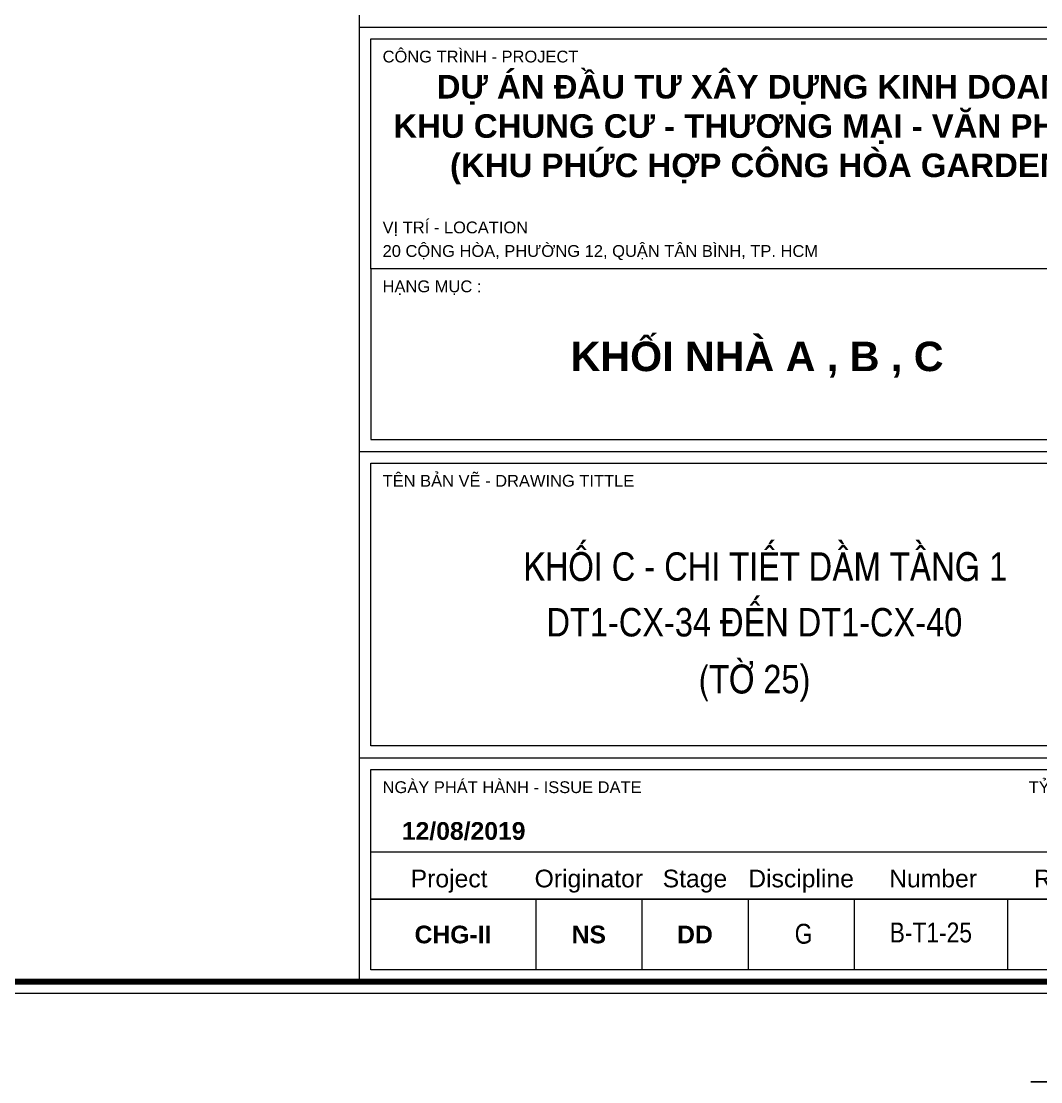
# Model space of a CAD drawing. Header units: millimetres. Extents: x 397144 to 8960116, y 345581 to 674207.
# Drawn here: x 5035387 to 5039870, y 602096 to 606763 of the extents above; entities that cross this region are included whole.
import ezdxf
from ezdxf.enums import TextEntityAlignment as Align

# ---------------------------------------------------------------- set-up
doc = ezdxf.new("R2010")
doc.units = ezdxf.units.MM
doc.linetypes.add('CENTER', pattern=[2, 1.25, -0.25, 0.25, -0.25])
doc.layers.get('0').update_dxf_attribs({"linetype": 'CONTINUOUS'})
doc.layers.get('Defpoints').update_dxf_attribs({"color": 12, "linetype": 'CONTINUOUS'})
for name, color, linetype, lineweight in [('CHUNHO', 7, 'CENTER', 13), ('DGIONG', 4, 'CONTINUOUS', 13), ('KTH', 150, 'CONTINUOUS', 5)]:
    doc.layers.add(name, color=color, linetype=linetype, lineweight=lineweight)
doc.styles.add('CHG_XX_Khung ten$0$A1 BORDER$0$ARIAL', font='arial.ttf')
doc.styles.add('CHG_XX_Khung ten$0$A1 BORDER$0$Arial - Bold', font='arialbd.ttf', dxfattribs={"height": 2.5})
doc.styles.add('Star-HelCon', font='VHELVCN_0.TTF')

# ---------------------------------------------------------------- blocks, each defined once
blk = doc.blocks.new('CHG_XX_Khung ten')
for p, q in [((687, 577), (687, 17)), ((687, 179), (824, 179)), ((687, 107), (824, 107)), ((687, 55), (824, 55))]:
    blk.add_line(p, q)
at = {"linetype": 'Continuous'}
for p, q in [((689, 39), (822, 39)), ((716.98, 31), (716.98, 19)), ((734.98, 31), (734.98, 19)), ((752.98, 31), (752.98, 19)), ((770.98, 31), (770.98, 19)), ((797, 31), (797, 19))]:
    blk.add_line(p, q, dxfattribs=at)
blk.add_lwpolyline([(15, 579), (826, 579), (826, 15), (15, 15)], close=True)
at = {"color": 4, "linetype": 'Continuous', "const_width": 1}
blk.add_lwpolyline([(17, 577), (824, 577), (824, 17), (17, 17)], close=True, dxfattribs=at)
at = {"linetype": 'Continuous'}
for points in [[(689, 177), (822, 177), (822, 138), (689, 138)], [(689, 109), (822, 109), (822, 138), (689, 138)], [(689, 105), (822, 105), (822, 57), (689, 57)], [(689, 53), (822, 53), (822, 31), (689, 31)], [(822, 19), (689, 19), (689, 31), (822, 31)]]:
    blk.add_lwpolyline(points, close=True, dxfattribs=at)
at = {"layer": 'Defpoints', "color": 1, "ltscale": 2}
blk.add_lwpolyline([(800.94, 0), (841, 0), (841, 40)], dxfattribs=at)
at = {"style": 'CHG_XX_Khung ten$0$A1 BORDER$0$ARIAL'}
for s, p in [('CÔNG TRÌNH - PROJECT', (691, 174)), ('VỊ TRÍ - LOCATION', (691, 145)), ('20 CỘNG HÒA, PHƯỜNG 12, QUẬN TÂN BÌNH, TP. HCM', (691, 141)), ('HẠNG MỤC :', (691, 135)), ('TÊN BẢN VẼ - DRAWING TITTLE', (691, 102)), ('NGÀY PHÁT HÀNH - ISSUE DATE', (691, 50))]:
    blk.add_text(s, height=2, dxfattribs=at).set_placement(p, align=Align.MIDDLE_LEFT)
blk.add_text('TỶ LỆ - SCALE', height=2, dxfattribs=at).set_placement((820, 50), align=Align.MIDDLE_RIGHT)
for s, style, p in [('12/08/2019', 'CHG_XX_Khung ten$0$A1 BORDER$0$Arial - Bold', (704.75, 42.57)), ('Project', 'CHG_XX_Khung ten$0$A1 BORDER$0$ARIAL', (702.28, 34.5)), ('Originator', 'CHG_XX_Khung ten$0$A1 BORDER$0$ARIAL', (725.98, 34.5)), ('Stage', 'CHG_XX_Khung ten$0$A1 BORDER$0$ARIAL', (743.98, 34.5)), ('Discipline', 'CHG_XX_Khung ten$0$A1 BORDER$0$ARIAL', (761.98, 34.5)), ('Number', 'CHG_XX_Khung ten$0$A1 BORDER$0$ARIAL', (784.37, 34.5)), ('Revision', 'CHG_XX_Khung ten$0$A1 BORDER$0$ARIAL', (809.5, 34.5)), ('CHG-II', 'CHG_XX_Khung ten$0$A1 BORDER$0$Arial - Bold', (702.94, 25)), ('NS', 'CHG_XX_Khung ten$0$A1 BORDER$0$Arial - Bold', (725.98, 25)), ('DD', 'CHG_XX_Khung ten$0$A1 BORDER$0$Arial - Bold', (743.98, 25))]:
    blk.add_text(s, height=3, dxfattribs=dict(style=style)).set_placement(p, align=Align.MIDDLE_CENTER)
at = {"attachment_point": 2, "style": 'CHG_XX_Khung ten$0$A1 BORDER$0$Arial - Bold'}
for s, insert, char_height, width in [('DỰ ÁN ĐẦU TƯ XÂY DỰNG KINH DOANH\\PKHU CHUNG CƯ - THƯƠNG MẠI - VĂN PHÒNG\\P(KHU PHỨC HỢP CÔNG HÒA GARDEN)', (755.4, 170.88), 4, 159.8745), ('KHỐI NHÀ A , B , C', (754.52, 125.61), 5, 104.1229)]:
    blk.add_mtext(s, dxfattribs=dict(at, insert=insert, char_height=char_height, width=width))

msp = doc.modelspace()

# ---------------------------------------------------------------- linework, layer by layer
at = {"layer": 'DGIONG'}
msp.add_lwpolyline([(5019502.29512, 617054.8672), (5036871.90055, 617054.8672), (5036871.90055, 602536.98804), (5019502.29512, 602536.98804)], close=True, dxfattribs=at)

# ---------------------------------------------------------------- texts
at = {"layer": 'CHUNHO', "style": 'Star-HelCon'}
msp.add_text('G', height=87.5, dxfattribs=at).set_placement((5038826.78199, 602703.79274), align=Align.CENTER)

# ---------------------------------------------------------------- next in the draw order: block references
at = {"layer": 'KTH', "ltscale": 0.8, "xscale": 25.92478421702978, "yscale": 25.92478421702978, "zscale": 25.92478421702978}
msp.add_blockref('CHG_XX_Khung ten', (5019061.57379, 602096.26671), dxfattribs=at)

# ---------------------------------------------------------------- next in the draw order: texts
at = {"layer": 'CHUNHO', "style": 'Star-HelCon'}
for s, height, p in [('KHOÁI C - CHI TIEÁT DAÀM TAÀNG 1', 125, (5038658.26158, 604300.82001)), ('DT1-CX-34 ÑEÁN DT1-CX-40', 125, (5038610.44067, 604055.75805)), ('(TÔØ 25)', 125, (5038610.44067, 603805.82104)), ('B-T1-25', 87.5, (5039386.37102, 602709.44501))]:
    msp.add_text(s, height=height, dxfattribs=at).set_placement(p, align=Align.CENTER)

doc.saveas('drawing.dxf')
